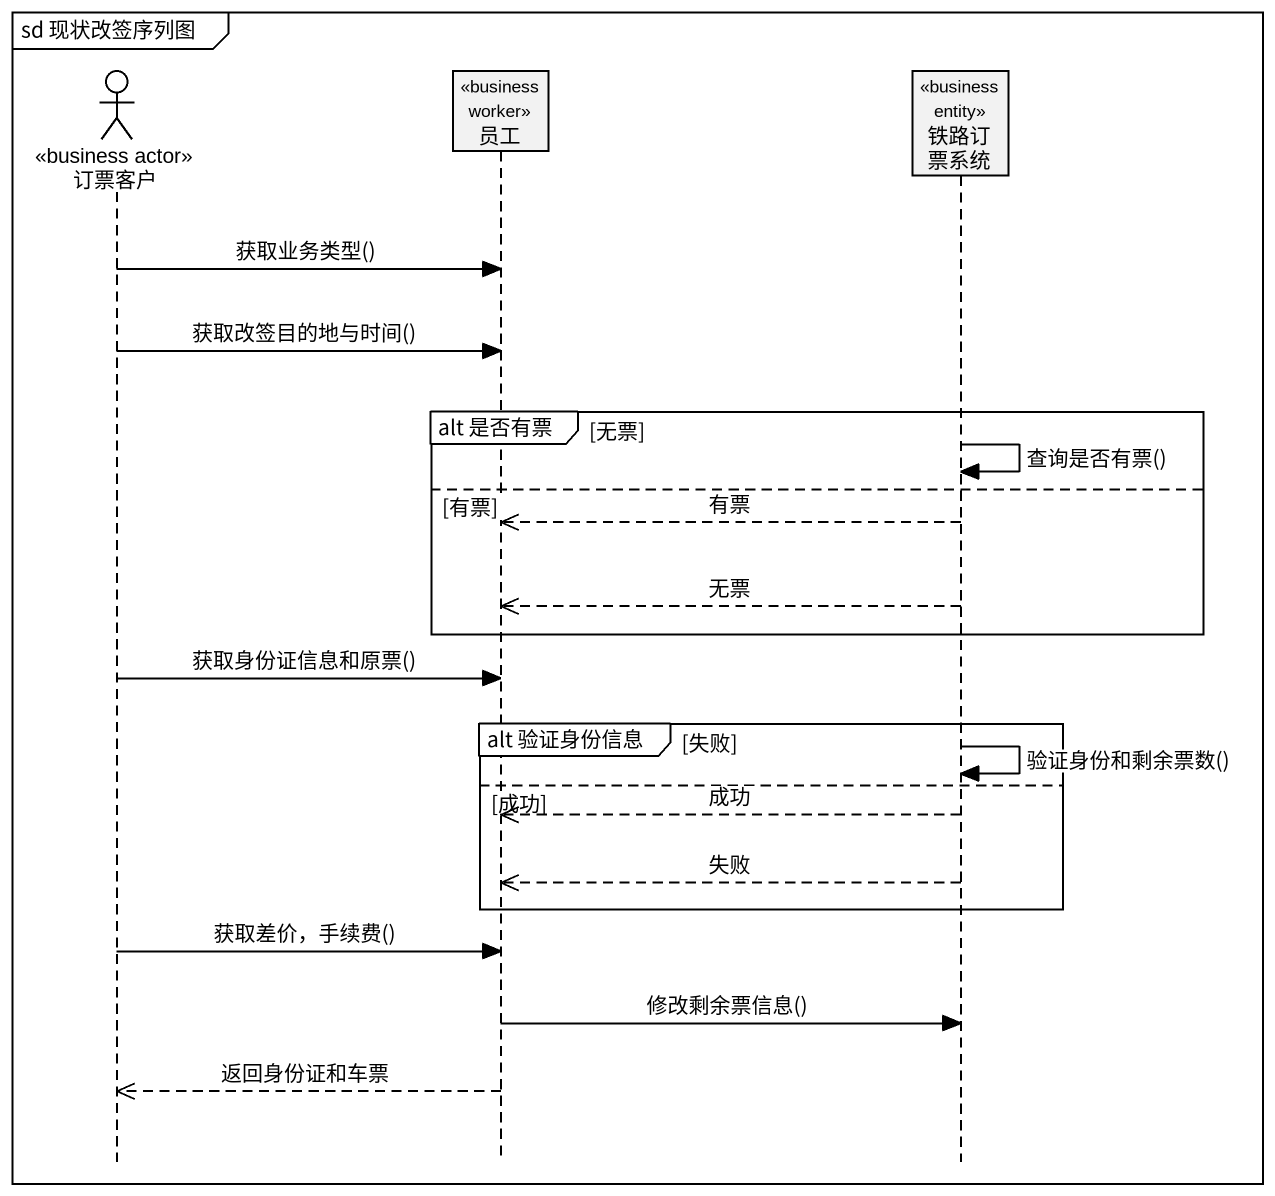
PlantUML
@startuml
mainframe sd 现状改签序列图
hide footbox
actor 订票客户 <<business actor>>
participant 员工 <<business worker>>
participant 铁路订票系统 <<business entity>>

订票客户 -> 员工 : 获取业务类型()
订票客户 -> 员工 : 获取改签目的地与时间()
group alt 是否有票 [无票]
  铁路订票系统 -> 铁路订票系统 : 查询是否有票()
else 有票
  铁路订票系统 -->> 员工 : 有票
  铁路订票系统 -->> 员工 : 无票
end
订票客户 -> 员工 : 获取身份证信息和原票()
group alt 验证身份信息 [失败]
  铁路订票系统 -> 铁路订票系统 : 验证身份和剩余票数()
else 成功
  铁路订票系统 -->> 员工 : 成功
  铁路订票系统 -->> 员工 : 失败
end
订票客户 -> 员工 : 获取差价，手续费()
员工 -> 铁路订票系统 : 修改剩余票信息()
员工 -->> 订票客户 : 返回身份证和车票
@enduml
